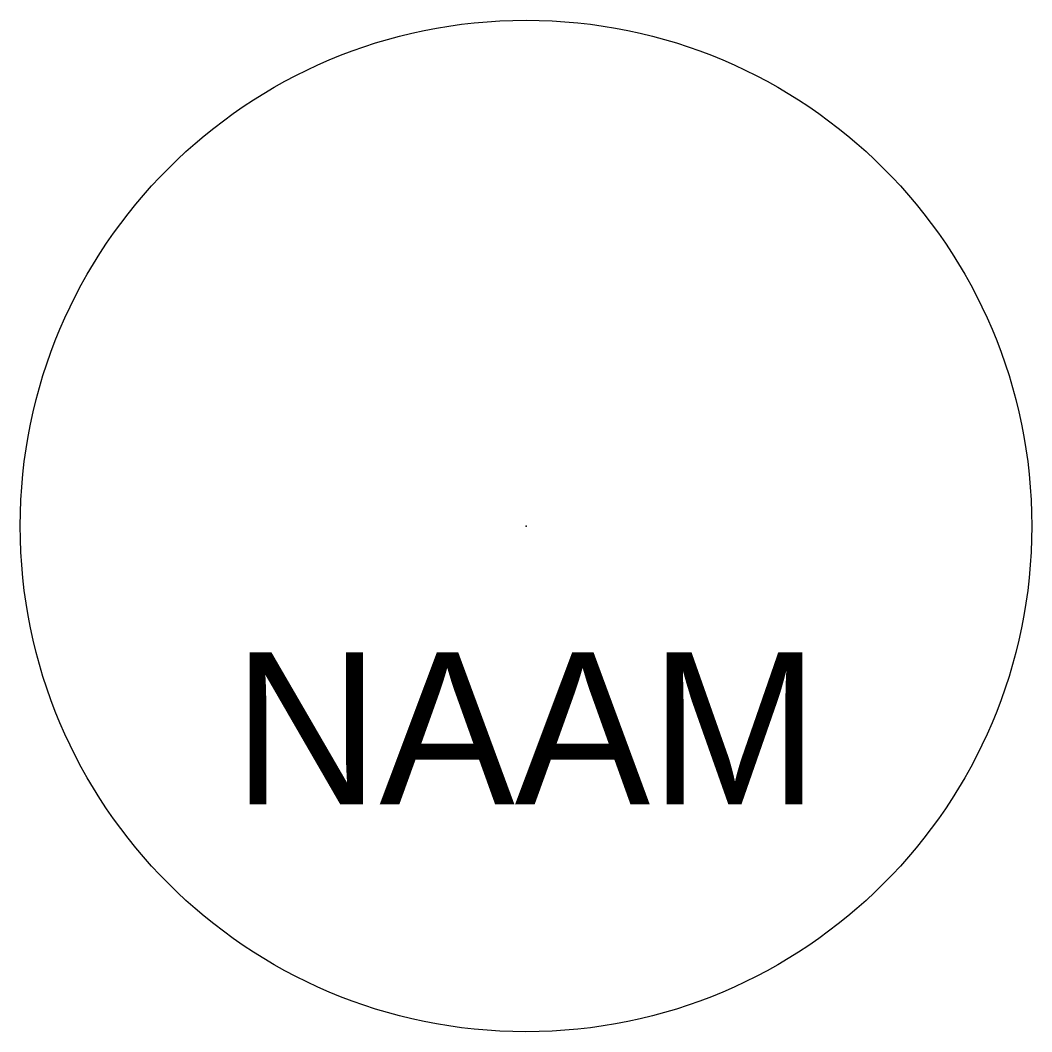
# Model space of a CAD drawing. Header units: metres. Extents: x -5 to 5, y -5 to 5.
import ezdxf
from ezdxf.enums import TextEntityAlignment as Align

# ---------------------------------------------------------------- set-up
doc = ezdxf.new("R2010")
doc.units = ezdxf.units.M

msp = doc.modelspace()

# ---------------------------------------------------------------- linework, layer by layer
msp.add_circle((0, 0), 5)
msp.add_point((0, 0))

# ---------------------------------------------------------------- texts
msp.add_attdef('NAAM', text='', height=1.5).set_placement((0, -2), align=Align.MIDDLE_CENTER)

doc.saveas('drawing.dxf')
